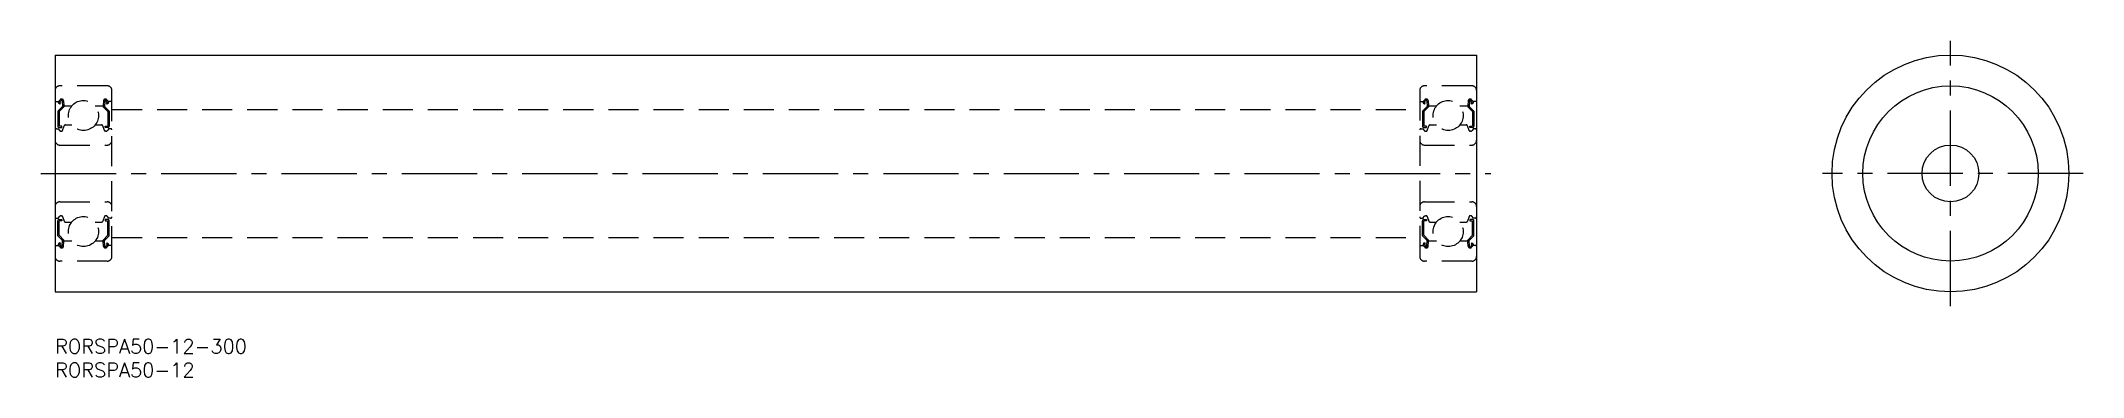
# Model space of a CAD drawing. Extents: x -3 to 428, y -8 to 63.
import ezdxf

# ---------------------------------------------------------------- set-up
doc = ezdxf.new("R2010")
doc.units = 0
doc.header["$LTSCALE"] = 0.5
doc.linetypes.add('CENTER', pattern=[50.8, 31.75, -6.35, 6.35, -6.35])
doc.linetypes.add('DASHED', pattern=[19.05, 12.7, -6.35])
for name, color, linetype in [('MSM_CENTER', 1, 'CENTER'), ('MSM_CONTINUOUS', 7, 'CONTINUOUS'), ('MSM_DASHED', 4, 'DASHED'), ('MSM_PART_NUMBER', 7, 'CONTINUOUS')]:
    doc.layers.add(name, color=color, linetype=linetype)
doc.styles.get("Standard").update_dxf_attribs({"font": 'txt.shx', "height": 3, "bigfont": 'bigfont.shx'})

# ---------------------------------------------------------------- blocks, each defined once
blk = doc.blocks.new('*U17')
at = {"layer": 'MSM_PART_NUMBER'}
blk.add_text('RORSPA50-12-300', height=3, dxfattribs=at).set_placement((0, -3))
blk = doc.blocks.new('*U18')
at = {"layer": 'MSM_PART_NUMBER'}
blk.add_text('RORSPA50-12', height=3, dxfattribs=at).set_placement((0, -8))

msp = doc.modelspace()

# ---------------------------------------------------------------- linework, layer by layer
at = {"layer": 'MSM_CENTER'}
for p, q in [((400, 7), (400, 63)), ((-3, 35), (303, 35)), ((428, 35), (373, 35))]:
    msp.add_line(p, q, dxfattribs=at)
at = {"layer": 'MSM_CONTINUOUS'}
for p, q in [((0, 60), (0, 10)), ((0, 60), (300, 60)), ((300, 60), (300, 10)), ((0, 10), (300, 10))]:
    msp.add_line(p, q, dxfattribs=at)
for radius in [25, 18.5, 6]:
    msp.add_circle((400, 35), radius, dxfattribs=at)
at = {"layer": 'MSM_DASHED'}
for p, q in [((11, 53.5), (1, 53.5)), ((12, 17.5), (12, 52.5)), ((288, 52.5), (288, 17.5)), ((299, 53.5), (289, 53.5)), ((0.13, 50.18), (0.75, 50.18)), ((1.58, 49.16), (0.58, 48.16)), ((0.58, 48.16), (0.58, 44.98)), ((0.75, 50.18), (1.08, 50.58)), ((0.98, 49.64), (0.78, 49.81)), ((1.84, 49.05), (0.84, 48.05)), ((0.84, 48.05), (0.84, 44.98)), ((0.95, 50.01), (1.28, 50.41)), ((1.15, 49.84), (0.95, 50.01)), ((0.98, 49.64), (1.15, 49.84)), ((1.52, 50.33), (1.58, 49.16)), ((1.78, 50.36), (1.87, 49.37)), ((1.84, 49.68), (1.84, 49.05)), ((2, 49.25), (3.53, 49.25)), ((8.47, 49.25), (10, 49.25)), ((10.21, 50.35), (10.13, 49.37)), ((10.16, 49.68), (10.16, 49.05)), ((10.16, 49.05), (11.16, 48.05)), ((10.48, 50.32), (10.42, 49.16)), ((10.42, 49.16), (11.42, 48.16)), ((11.05, 50.01), (10.72, 50.4)), ((10.85, 49.84), (11.05, 50.01)), ((11.02, 49.64), (10.85, 49.84)), ((11.25, 50.18), (10.93, 50.57)), ((11.02, 49.64), (11.22, 49.81)), ((11.16, 48.05), (11.16, 44.98)), ((11.87, 50.18), (11.25, 50.18)), ((11.42, 48.16), (11.42, 44.98)), ((12, 48.5), (288, 48.5)), ((288.13, 50.18), (288.75, 50.18)), ((289.58, 49.16), (288.58, 48.16)), ((288.58, 48.16), (288.58, 44.98)), ((288.75, 50.18), (289.08, 50.58)), ((288.98, 49.64), (288.78, 49.81)), ((289.84, 49.05), (288.84, 48.05)), ((288.84, 48.05), (288.84, 44.98)), ((288.95, 50.01), (289.28, 50.41)), ((289.15, 49.84), (288.95, 50.01)), ((288.98, 49.64), (289.15, 49.84)), ((289.52, 50.33), (289.58, 49.16)), ((289.78, 50.36), (289.87, 49.37)), ((289.84, 49.68), (289.84, 49.05)), ((290, 49.25), (291.53, 49.25)), ((296.47, 49.25), (298, 49.25)), ((298.21, 50.35), (298.13, 49.37)), ((298.16, 49.68), (298.16, 49.05)), ((298.16, 49.05), (299.16, 48.05)), ((298.48, 50.32), (298.42, 49.16)), ((298.42, 49.16), (299.42, 48.16)), ((299.05, 50.01), (298.72, 50.4)), ((298.85, 49.84), (299.05, 50.01)), ((299.02, 49.64), (298.85, 49.84)), ((299.25, 50.18), (298.93, 50.57)), ((299.02, 49.64), (299.22, 49.81)), ((299.16, 48.05), (299.16, 44.98)), ((299.87, 50.18), (299.25, 50.18)), ((299.42, 48.16), (299.42, 44.98)), ((0.27, 44.45), (0.67, 44.45)), ((0.67, 44.45), (1.03, 44.01)), ((1.44, 44.98), (0.84, 44.98)), ((0.84, 44.72), (1.44, 44.72)), ((1.24, 43.92), (1.33, 43.92)), ((1.44, 44.72), (1.44, 44.98)), ((1.58, 44.09), (1.93, 45.07)), ((2.18, 45.25), (3.53, 45.25)), ((2.52, 45.25), (2.52, 45.25)), ((2.86, 45.25), (2.86, 45.25)), ((8.47, 45.25), (9.82, 45.25)), ((10.42, 44.09), (10.07, 45.07)), ((10.56, 44.72), (10.56, 44.98)), ((10.56, 44.98), (11.16, 44.98)), ((11.16, 44.72), (10.56, 44.72)), ((10.76, 43.92), (10.67, 43.92)), ((11.33, 44.45), (10.97, 44.01)), ((11.73, 44.45), (11.33, 44.45)), ((288.27, 44.45), (288.67, 44.45)), ((288.67, 44.45), (289.03, 44.01)), ((289.44, 44.98), (288.84, 44.98)), ((288.84, 44.72), (289.44, 44.72)), ((289.24, 43.92), (289.33, 43.92)), ((289.44, 44.72), (289.44, 44.98)), ((289.58, 44.09), (289.93, 45.07)), ((290.18, 45.25), (291.53, 45.25)), ((290.52, 45.25), (290.52, 45.25)), ((290.86, 45.25), (290.86, 45.25)), ((296.47, 45.25), (297.82, 45.25)), ((298.42, 44.09), (298.07, 45.07)), ((298.56, 44.72), (298.56, 44.98)), ((298.56, 44.98), (299.16, 44.98)), ((299.16, 44.72), (298.56, 44.72)), ((298.76, 43.92), (298.67, 43.92)), ((299.33, 44.45), (298.97, 44.01)), ((299.73, 44.45), (299.33, 44.45)), ((1, 41), (11, 41)), ((289, 41), (299, 41)), ((0.67, 25.55), (1.03, 25.99)), ((1, 29), (11, 29)), ((1.24, 26.08), (1.33, 26.08)), ((1.58, 25.91), (1.93, 24.93)), ((10.42, 25.91), (10.07, 24.93)), ((10.76, 26.08), (10.67, 26.08)), ((11.33, 25.55), (10.97, 25.99)), ((288.67, 25.55), (289.03, 25.99)), ((289, 29), (299, 29)), ((289.24, 26.08), (289.33, 26.08)), ((289.58, 25.91), (289.93, 24.93)), ((298.42, 25.91), (298.07, 24.93)), ((298.76, 26.08), (298.67, 26.08)), ((299.33, 25.55), (298.97, 25.99)), ((0.27, 25.55), (0.67, 25.55)), ((0.58, 21.84), (0.58, 25.02)), ((1.58, 20.84), (0.58, 21.84)), ((0.84, 25.28), (1.44, 25.28)), ((0.84, 21.95), (0.84, 25.02)), ((1.44, 25.02), (0.84, 25.02)), ((1.84, 20.95), (0.84, 21.95)), ((1.44, 25.28), (1.44, 25.02)), ((2.18, 24.75), (3.53, 24.75)), ((2.52, 24.75), (2.52, 24.75)), ((2.86, 24.75), (2.86, 24.75)), ((8.47, 24.75), (9.82, 24.75)), ((10.16, 20.95), (11.16, 21.95)), ((10.42, 20.84), (11.42, 21.84)), ((11.16, 25.28), (10.56, 25.28)), ((10.56, 25.28), (10.56, 25.02)), ((10.56, 25.02), (11.16, 25.02)), ((11.16, 21.95), (11.16, 25.02)), ((11.73, 25.55), (11.33, 25.55)), ((11.42, 21.84), (11.42, 25.02)), ((288.27, 25.55), (288.67, 25.55)), ((288.58, 21.84), (288.58, 25.02)), ((289.58, 20.84), (288.58, 21.84)), ((288.84, 25.28), (289.44, 25.28)), ((288.84, 21.95), (288.84, 25.02)), ((289.44, 25.02), (288.84, 25.02)), ((289.84, 20.95), (288.84, 21.95)), ((289.44, 25.28), (289.44, 25.02)), ((290.18, 24.75), (291.53, 24.75)), ((290.52, 24.75), (290.52, 24.75)), ((290.86, 24.75), (290.86, 24.75)), ((296.47, 24.75), (297.82, 24.75)), ((298.16, 20.95), (299.16, 21.95)), ((298.42, 20.84), (299.42, 21.84)), ((299.16, 25.28), (298.56, 25.28)), ((298.56, 25.28), (298.56, 25.02)), ((298.56, 25.02), (299.16, 25.02)), ((299.16, 21.95), (299.16, 25.02)), ((299.73, 25.55), (299.33, 25.55)), ((299.42, 21.84), (299.42, 25.02)), ((0.13, 19.82), (0.75, 19.82)), ((0.75, 19.82), (1.08, 19.42)), ((0.98, 20.36), (0.78, 20.19)), ((1.15, 20.16), (0.95, 19.99)), ((0.95, 19.99), (1.28, 19.59)), ((0.98, 20.36), (1.15, 20.16)), ((1.52, 19.67), (1.58, 20.84)), ((1.78, 19.64), (1.87, 20.63)), ((1.84, 20.32), (1.84, 20.95)), ((2, 20.75), (3.53, 20.75)), ((8.47, 20.75), (10, 20.75)), ((10.21, 19.65), (10.13, 20.63)), ((10.16, 20.32), (10.16, 20.95)), ((10.48, 19.68), (10.42, 20.84)), ((11.05, 19.99), (10.72, 19.6)), ((11.02, 20.36), (10.85, 20.16)), ((10.85, 20.16), (11.05, 19.99)), ((11.25, 19.82), (10.93, 19.43)), ((11.02, 20.36), (11.22, 20.19)), ((11.87, 19.82), (11.25, 19.82)), ((12, 21.5), (288, 21.5)), ((288.13, 19.82), (288.75, 19.82)), ((288.75, 19.82), (289.08, 19.42)), ((288.98, 20.36), (288.78, 20.19)), ((289.15, 20.16), (288.95, 19.99)), ((288.95, 19.99), (289.28, 19.59)), ((288.98, 20.36), (289.15, 20.16)), ((289.52, 19.67), (289.58, 20.84)), ((289.78, 19.64), (289.87, 20.63)), ((289.84, 20.32), (289.84, 20.95)), ((290, 20.75), (291.53, 20.75)), ((296.47, 20.75), (298, 20.75)), ((298.21, 19.65), (298.13, 20.63)), ((298.16, 20.32), (298.16, 20.95)), ((298.48, 19.68), (298.42, 20.84)), ((299.05, 19.99), (298.72, 19.6)), ((299.02, 20.36), (298.85, 20.16)), ((298.85, 20.16), (299.05, 19.99)), ((299.25, 19.82), (298.93, 19.43)), ((299.02, 20.36), (299.22, 20.19)), ((299.87, 19.82), (299.25, 19.82)), ((11, 16.5), (1, 16.5)), ((299, 16.5), (289, 16.5))]:
    msp.add_line(p, q, dxfattribs=at)
for centre in [(6, 47.25), (294, 47.25), (6, 22.75), (294, 22.75)]:
    msp.add_circle(centre, 3.17, dxfattribs=at)
for centre, radius, start, end in [((1, 52.5), 1, 90, 180), ((11, 52.5), 1, 0, 90), ((289, 52.5), 1, 90, 180), ((299, 52.5), 1, 0, 90), ((0.13, 50.32), 0.133, 180, 270), ((0.95, 50.01), 0.267, 140.001, 230.0801), ((1.39, 50.32), 0.4, 4.9967, 140.001), ((1.39, 50.32), 0.133, 2.8199, 140.0012), ((2, 49.38), 0.133, 184.9967, 269.9995), ((10, 49.38), 0.134, 269.9995, 354.8557), ((10.62, 50.31), 0.404, 40.0459, 175.0793), ((10.62, 50.31), 0.138, 39.874, 175.0048), ((11.05, 50.01), 0.267, 309.9138, 40.1318), ((11.87, 50.32), 0.133, 269.9995, 359.9913), ((288.13, 50.32), 0.133, 180, 270), ((288.95, 50.01), 0.267, 140.001, 230.0801), ((289.39, 50.32), 0.4, 4.9967, 140.001), ((289.39, 50.32), 0.133, 2.8199, 140.0012), ((290, 49.38), 0.133, 184.9967, 269.9995), ((298, 49.38), 0.134, 269.9995, 354.8557), ((298.62, 50.31), 0.404, 40.0459, 175.0793), ((298.62, 50.31), 0.138, 39.874, 175.0048), ((299.05, 50.01), 0.267, 309.9138, 40.1318), ((299.87, 50.32), 0.133, 269.9995, 359.9913), ((0.27, 44.18), 0.267, 90, 180), ((0.84, 44.98), 0.267, 180, 270), ((1.24, 44.18), 0.267, 219.9921, 270), ((1.33, 44.18), 0.267, 270, 339.9919), ((2.18, 44.98), 0.267, 90, 159.9919), ((9.82, 44.98), 0.267, 19.8845, 90.0002), ((10.67, 44.18), 0.267, 199.8883, 269.9998), ((10.76, 44.18), 0.267, 269.9998, 319.8616), ((11.16, 44.98), 0.267, 269.9998, 359.9956), ((11.73, 44.18), 0.267, 359.9956, 90.0002), ((288.27, 44.18), 0.267, 90, 180), ((288.84, 44.98), 0.267, 180, 270), ((289.24, 44.18), 0.267, 219.9921, 270), ((289.33, 44.18), 0.267, 270, 339.9919), ((290.18, 44.98), 0.267, 90, 159.9919), ((297.82, 44.98), 0.267, 19.8845, 90.0002), ((298.67, 44.18), 0.267, 199.8883, 269.9998), ((298.76, 44.18), 0.267, 269.9998, 319.8616), ((299.16, 44.98), 0.267, 269.9998, 359.9956), ((299.73, 44.18), 0.267, 359.9956, 90.0002), ((1, 42), 1, 180, 270), ((11, 42), 1, 270, 0), ((289, 42), 1, 180, 270), ((299, 42), 1, 270, 0), ((1, 28), 1, 90, 180), ((1.24, 25.82), 0.267, 90, 140.0079), ((1.33, 25.82), 0.267, 20.0081, 90), ((10.67, 25.82), 0.267, 90.0002, 160.1117), ((10.76, 25.82), 0.267, 40.1384, 90.0002), ((11, 28), 1, 0, 90), ((289, 28), 1, 90, 180), ((289.24, 25.82), 0.267, 90, 140.0079), ((289.33, 25.82), 0.267, 20.0081, 90), ((298.67, 25.82), 0.267, 90.0002, 160.1117), ((298.76, 25.82), 0.267, 40.1384, 90.0002), ((299, 28), 1, 0, 90), ((0.27, 25.82), 0.267, 180, 270), ((0.84, 25.02), 0.267, 90, 180), ((2.18, 25.02), 0.267, 200.0081, 270), ((9.82, 25.02), 0.267, 269.9998, 340.1155), ((11.16, 25.02), 0.267, 0.0044, 90.0002), ((11.73, 25.82), 0.267, 269.9998, 0.0044), ((288.27, 25.82), 0.267, 180, 270), ((288.84, 25.02), 0.267, 90, 180), ((290.18, 25.02), 0.267, 200.0081, 270), ((297.82, 25.02), 0.267, 269.9998, 340.1155), ((299.16, 25.02), 0.267, 0.0044, 90.0002), ((299.73, 25.82), 0.267, 269.9998, 0.0044), ((0.13, 19.68), 0.133, 90, 180), ((1, 17.5), 1, 180, 270), ((0.95, 19.99), 0.267, 129.9199, 219.999), ((1.39, 19.68), 0.4, 219.999, 355.0033), ((1.39, 19.68), 0.133, 219.9988, 357.1801), ((2, 20.62), 0.133, 90.0005, 175.0033), ((10, 20.62), 0.134, 5.1443, 90.0005), ((10.62, 19.69), 0.404, 184.9207, 319.9541), ((10.62, 19.69), 0.138, 184.9952, 320.126), ((11, 17.5), 1, 270, 0), ((11.05, 19.99), 0.267, 319.8682, 50.0862), ((11.87, 19.68), 0.133, 0.0087, 90.0005), ((288.13, 19.68), 0.133, 90, 180), ((289, 17.5), 1, 180, 270), ((288.95, 19.99), 0.267, 129.9199, 219.999), ((289.39, 19.68), 0.4, 219.999, 355.0033), ((289.39, 19.68), 0.133, 219.9988, 357.1801), ((290, 20.62), 0.133, 90.0005, 175.0033), ((298, 20.62), 0.134, 5.1443, 90.0005), ((298.62, 19.69), 0.404, 184.9207, 319.9541), ((298.62, 19.69), 0.138, 184.9952, 320.126), ((299, 17.5), 1, 270, 0), ((299.05, 19.99), 0.267, 319.8682, 50.0862), ((299.87, 19.68), 0.133, 0.0087, 90.0005)]:
    msp.add_arc(centre, radius, start, end, dxfattribs=at)

# ---------------------------------------------------------------- block references
at = {"layer": 'MSM_CONTINUOUS'}
for name in ['*U17', '*U18']:
    msp.add_blockref(name, (0, 0), dxfattribs=at)

doc.saveas('drawing.dxf')
